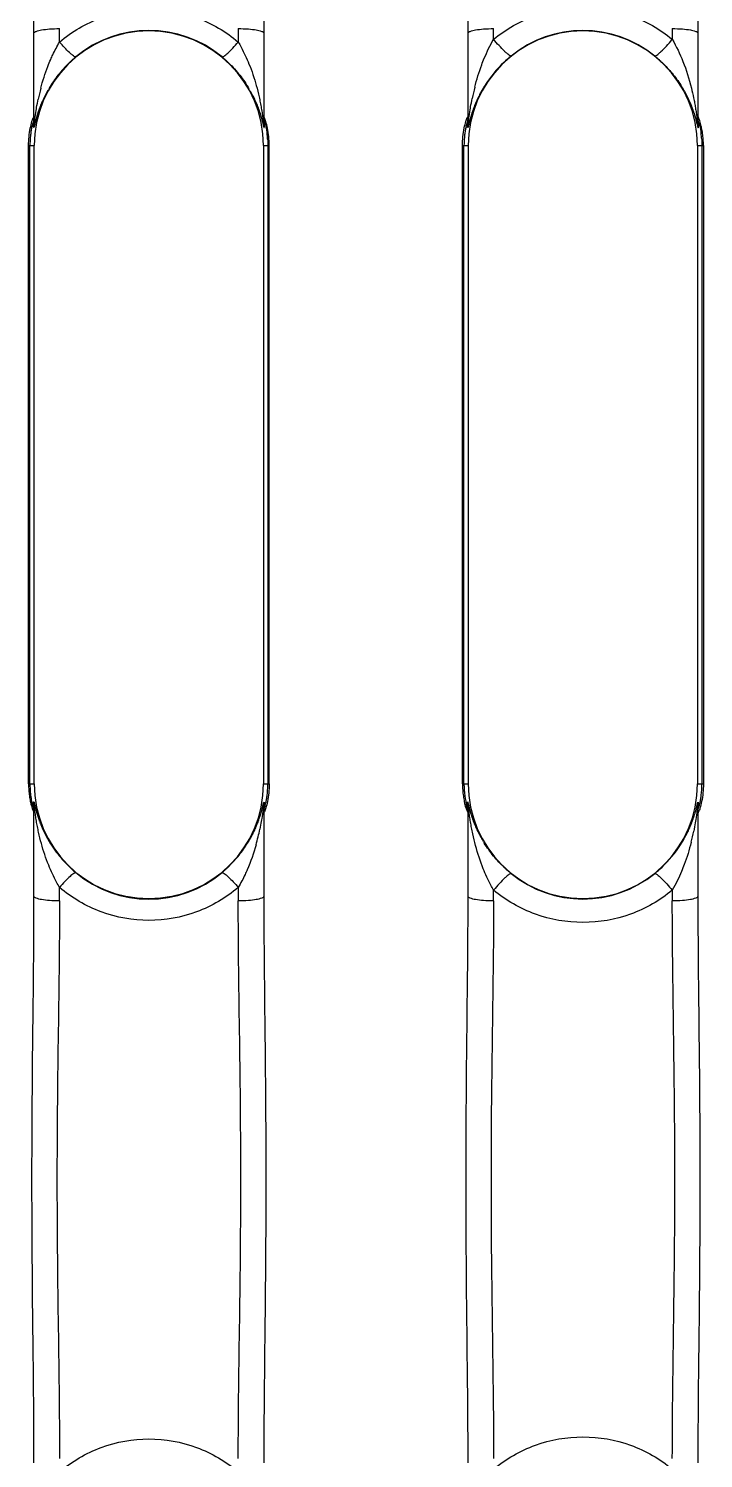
# Model space of a CAD drawing. Header units: millimetres. Extents: x 309 to 11345, y -1340 to 1318.
# Drawn here: x 10786.3 to 10812.9, y -484.8 to -428.5 of the extents above; entities that cross this region are included whole.
import ezdxf

# ---------------------------------------------------------------- set-up
doc = ezdxf.new("R2010")
doc.units = ezdxf.units.MM
doc.header["$LTSCALE"] = 16.335
doc.linetypes.add('HIDDEN', pattern=[0.2, 0.1, -0.1])
doc.layers.get('0').update_dxf_attribs({"linetype": 'CONTINUOUS'})
doc.layers.add('DEFAULT_2', color=8, linetype='HIDDEN')

msp = doc.modelspace()

# ---------------------------------------------------------------- linework, layer by layer
at = {"color": 7, "linetype": 'Continuous'}
for p, q in [((10786.552, -432.241), (10786.552, -428.691)), ((10787.558, -429.042), (10787.558, -428.512)), ((10794.596, -428.512), (10794.596, -429.042)), ((10795.602, -428.691), (10795.602, -432.241)), ((10803.646, -432.231), (10803.646, -428.691)), ((10804.651, -428.934), (10804.651, -428.512)), ((10811.69, -428.512), (10811.69, -428.934)), ((10812.695, -428.691), (10812.695, -432.231)), ((10786.339, -458.257), (10786.339, -433.119)), ((10786.339, -433.119), (10786.563, -433.119)), ((10786.391, -458.257), (10786.391, -433.119)), ((10786.563, -458.257), (10786.563, -433.119)), ((10795.59, -433.119), (10795.59, -458.257)), ((10795.59, -433.119), (10795.814, -433.119)), ((10795.762, -433.119), (10795.762, -458.257)), ((10795.814, -458.257), (10795.814, -433.119)), ((10803.427, -458.257), (10803.427, -433.119)), ((10803.427, -433.119), (10803.657, -433.119)), ((10803.485, -458.257), (10803.485, -433.119)), ((10803.657, -458.257), (10803.657, -433.119)), ((10812.684, -433.119), (10812.684, -458.257)), ((10812.684, -433.119), (10812.914, -433.119)), ((10812.855, -433.119), (10812.855, -458.257)), ((10812.914, -433.119), (10812.914, -458.257)), ((10786.339, -458.257), (10786.563, -458.257)), ((10795.59, -458.257), (10795.814, -458.257)), ((10803.427, -458.257), (10803.657, -458.257)), ((10812.684, -458.257), (10812.914, -458.257)), ((10786.552, -462.685), (10786.552, -459.135)), ((10795.602, -459.135), (10795.602, -462.685)), ((10803.646, -462.685), (10803.646, -459.145)), ((10812.695, -459.145), (10812.695, -462.685)), ((10787.558, -462.865), (10787.558, -462.334)), ((10794.596, -462.334), (10794.596, -462.865)), ((10804.651, -462.865), (10804.651, -462.442)), ((10811.69, -462.442), (10811.69, -462.865))]:
    msp.add_line(p, q, dxfattribs=at)
for centre, radius, start, end in [((10791.077, -433.119), 4.514, 0, 180), ((10791.077, -433.067), 4.486, 50.0544, 129.9457), ((10808.17, -433.119), 4.514, 0, 180), ((10808.17, -433.067), 4.481, 50.8645, 129.1355), ((10795.415, -433.122), 8.888, 165.2763, 168.1245), ((10812.987, -433.117), 9.364, 165.801, 168.5758), ((10785.61, -432.017), 0.942, 347.9554, 359.9838), ((10759.932, -433.299), 26.622, 1.9381, 2.3377), ((10785.649, -432.242), 0.903, 350.0387, 0.0836), ((10796.543, -432.017), 0.942, 180.0141, 192.0456), ((10796.505, -432.242), 0.903, 179.9144, 189.9573), ((10823.41, -433.34), 27.81, 177.9269, 178.0608), ((10820.964, -433.251), 25.363, 177.655, 177.9277), ((10802.611, -432.006), 1.035, 348.0413, 359.9855), ((10779.473, -433.296), 24.174, 2.1155, 2.5502), ((10802.653, -432.233), 0.992, 350.0929, 0.0811), ((10813.73, -432.006), 1.035, 180.0136, 191.9603), ((10813.688, -432.233), 0.992, 179.9201, 189.9059), ((10837.965, -433.338), 25.272, 177.7374, 177.8828), ((10835.785, -433.251), 23.091, 177.4423, 177.7382), ((10791.726, -433.151), 4.037, 4.0628, 7.3504), ((10808.825, -433.15), 4.031, 4.0408, 7.3098), ((10791.077, -458.257), 4.514, 180, 0), ((10808.17, -458.257), 4.514, 180, 0), ((10761.19, -458.125), 25.363, 357.655, 357.9277), ((10785.61, -459.359), 0.942, 0.0141, 12.0456), ((10758.744, -458.036), 27.81, 357.9269, 358.0608), ((10785.643, -459.136), 0.91, 0.0251, 10.0006), ((10796.505, -459.134), 0.903, 170.0415, 180.0866), ((10796.543, -459.359), 0.942, 167.9548, 179.984), ((10822.222, -458.077), 26.622, 181.9381, 182.3377), ((10780.555, -458.125), 23.091, 357.4423, 357.7382), ((10802.611, -459.37), 1.035, 0.0136, 11.9603), ((10778.376, -458.039), 25.272, 357.7374, 357.8828), ((10802.637, -459.146), 1.008, 0.0609, 9.8902), ((10813.687, -459.144), 0.992, 170.0929, 180.0812), ((10813.73, -459.37), 1.035, 168.0412, 179.986), ((10836.867, -458.08), 24.174, 182.1155, 182.5502), ((10786.775, -458.261), 8.852, 344.3403, 348.4216), ((10803.359, -458.26), 9.359, 345.7983, 348.5588), ((10791.077, -458.309), 4.486, 230.0544, 309.9456), ((10808.17, -458.309), 4.481, 230.8647, 309.1354)]:
    msp.add_arc(centre, radius, start, end, dxfattribs=at)
for points, knots in [([(10786.552, -428.691), (10786.552, -426.837), (10786.501, -423.118), (10786.458, -417.534), (10786.501, -411.95), (10786.552, -408.231), (10786.552, -406.377)], [0, 0, 0, 0, 0.249324, 0.499998, 0.750687, 1, 1, 1, 1]), ([(10795.602, -406.377), (10795.602, -408.231), (10795.652, -411.95), (10795.696, -417.534), (10795.652, -423.118), (10795.602, -426.837), (10795.602, -428.691)], [0, 0, 0, 0, 0.249325, 0.5, 0.750675, 1, 1, 1, 1]), ([(10803.646, -428.691), (10803.646, -426.837), (10803.595, -423.118), (10803.551, -417.534), (10803.595, -411.95), (10803.646, -408.231), (10803.646, -406.377)], [0, 0, 0, 0, 0.249324, 0.499998, 0.750687, 1, 1, 1, 1]), ([(10812.695, -406.377), (10812.695, -408.231), (10812.746, -411.95), (10812.79, -417.534), (10812.746, -423.118), (10812.695, -426.837), (10812.695, -428.691)], [0, 0, 0, 0, 0.249311, 0.500002, 0.750674, 1, 1, 1, 1]), ([(10787.558, -429.042), (10788.041, -428.631), (10789.162, -427.973), (10791.077, -427.631), (10792.992, -427.973), (10794.113, -428.631), (10794.596, -429.042)], [0, 0, 0, 0, 0.249583, 0.500006, 0.750428, 1, 1, 1, 1]), ([(10804.651, -428.934), (10805.138, -428.532), (10806.262, -427.887), (10808.17, -427.552), (10810.079, -427.887), (10811.203, -428.532), (10811.69, -428.934)], [0, 0, 0, 0, 0.249605, 0.500006, 0.750405, 1, 1, 1, 1]), ([(10786.552, -428.691), (10786.552, -428.655), (10786.682, -428.596), (10786.87, -428.557), (10787.189, -428.519), (10787.424, -428.512), (10787.558, -428.512)], [0, 0, 0, 0, 0.105188, 0.315079, 0.615705, 1, 1, 1, 1]), ([(10787.211, -429.723), (10787.238, -429.664), (10787.343, -429.432), (10787.461, -429.205), (10787.558, -429.042)], [0, 0, 0, 0, 0.255268, 1, 1, 1, 1]), ([(10788.197, -429.628), (10788.185, -429.631), (10788.152, -429.617), (10788.1, -429.585), (10788.029, -429.529), (10787.909, -429.422), (10787.749, -429.258), (10787.622, -429.116), (10787.558, -429.042)], [0, 0, 0, 0, 0.039768, 0.112527, 0.216205, 0.346579, 0.66369, 1, 1, 1, 1]), ([(10793.957, -429.628), (10793.967, -429.631), (10793.996, -429.62), (10794.073, -429.574), (10794.208, -429.457), (10794.392, -429.271), (10794.527, -429.122), (10794.596, -429.042)], [0, 0, 0, 0, 0.034741, 0.098258, 0.315024, 0.636274, 1, 1, 1, 1]), ([(10794.596, -428.512), (10794.73, -428.512), (10794.964, -428.519), (10795.284, -428.557), (10795.472, -428.596), (10795.601, -428.655), (10795.602, -428.691)], [0, 0, 0, 0, 0.384295, 0.684921, 0.894812, 1, 1, 1, 1]), ([(10794.596, -429.042), (10794.636, -429.109), (10794.793, -429.389), (10794.928, -429.681), (10795.019, -429.906)], [0, 0, 0, 0, 0.243245, 1, 1, 1, 1]), ([(10803.646, -428.691), (10803.646, -428.655), (10803.776, -428.596), (10803.963, -428.557), (10804.283, -428.519), (10804.518, -428.512), (10804.651, -428.512)], [0, 0, 0, 0, 0.105188, 0.315079, 0.615705, 1, 1, 1, 1]), ([(10804.182, -429.941), (10804.215, -429.852), (10804.351, -429.507), (10804.514, -429.173), (10804.651, -428.934)], [0, 0, 0, 0, 0.256404, 1, 1, 1, 1]), ([(10805.342, -429.591), (10805.33, -429.594), (10805.294, -429.578), (10805.239, -429.542), (10805.162, -429.479), (10805.033, -429.36), (10804.86, -429.176), (10804.721, -429.018), (10804.651, -428.934)], [0, 0, 0, 0, 0.038918, 0.110646, 0.213333, 0.343087, 0.66087, 1, 1, 1, 1]), ([(10810.999, -429.591), (10811.009, -429.594), (10811.041, -429.581), (10811.092, -429.549), (10811.163, -429.493), (10811.29, -429.377), (10811.469, -429.189), (10811.614, -429.024), (10811.69, -428.934)], [0, 0, 0, 0, 0.034384, 0.097734, 0.191301, 0.314583, 0.635993, 1, 1, 1, 1]), ([(10811.69, -428.512), (10811.823, -428.512), (10812.058, -428.519), (10812.377, -428.557), (10812.565, -428.596), (10812.695, -428.655), (10812.695, -428.691)], [0, 0, 0, 0, 0.384295, 0.684921, 0.894812, 1, 1, 1, 1]), ([(10805.342, -429.591), (10805.242, -429.671), (10804.862, -430.007), (10804.534, -430.401), (10804.329, -430.719)], [0, 0, 0, 0, 0.252974, 1, 1, 1, 1]), ([(10786.819, -430.863), (10786.896, -430.571), (10787.018, -430.186), (10787.172, -429.814), (10787.211, -429.723)], [0, 0, 0, 0, 0.752194, 1, 1, 1, 1]), ([(10795.305, -430.752), (10795.346, -430.9), (10795.402, -431.124), (10795.464, -431.424), (10795.505, -431.646), (10795.54, -431.866), (10795.563, -432.037), (10795.583, -432.174), (10795.586, -432.223), (10795.601, -432.287), (10795.602, -432.251), (10795.602, -432.241)], [0, 0, 0, 0, 0.292464, 0.43817, 0.581836, 0.721916, 0.857656, 0.920666, 0.965942, 0.980761, 1, 1, 1, 1]), ([(10786.552, -432.241), (10786.552, -432.352), (10786.616, -431.825), (10786.652, -431.63), (10786.695, -431.397), (10786.717, -431.293)], [0, 0, 0, 0, 0.347121, 0.668336, 1, 1, 1, 1]), ([(10803.646, -432.232), (10803.646, -432.344), (10803.708, -431.807), (10803.744, -431.609), (10803.786, -431.37), (10803.808, -431.263)], [0, 0, 0, 0, 0.34385, 0.666576, 1, 1, 1, 1]), ([(10812.44, -430.853), (10812.472, -430.982), (10812.516, -431.176), (10812.567, -431.436), (10812.601, -431.631), (10812.631, -431.828), (10812.653, -431.985), (10812.67, -432.122), (10812.678, -432.18), (10812.692, -432.3), (10812.695, -432.244), (10812.695, -432.231)], [0, 0, 0, 0, 0.269433, 0.403924, 0.538166, 0.671965, 0.804684, 0.869898, 0.931992, 0.974014, 1, 1, 1, 1]), ([(10786.339, -433.119), (10786.339, -432.888), (10786.369, -432.567), (10786.458, -432.207), (10786.502, -432.074), (10786.524, -432.027)], [0, 0, 0, 0, 0.624992, 0.858526, 1, 1, 1, 1]), ([(10786.531, -432.213), (10786.531, -432.208), (10786.529, -432.19), (10786.503, -432.228), (10786.494, -432.278), (10786.462, -432.388), (10786.438, -432.529), (10786.423, -432.637), (10786.416, -432.695)], [0, 0, 0, 0, 0.031586, 0.058655, 0.179649, 0.387453, 0.666809, 1, 1, 1, 1]), ([(10786.524, -432.027), (10786.53, -432.016), (10786.544, -431.979), (10786.552, -432.01), (10786.552, -432.017)], [0, 0, 0, 0, 0.626438, 1, 1, 1, 1]), ([(10795.629, -432.027), (10795.624, -432.016), (10795.61, -431.979), (10795.602, -432.01), (10795.602, -432.017)], [0, 0, 0, 0, 0.628048, 1, 1, 1, 1]), ([(10795.622, -432.213), (10795.623, -432.208), (10795.624, -432.191), (10795.649, -432.22), (10795.656, -432.267), (10795.686, -432.361), (10795.708, -432.486), (10795.723, -432.582), (10795.73, -432.634)], [0, 0, 0, 0, 0.034845, 0.059758, 0.176762, 0.382078, 0.661724, 1, 1, 1, 1]), ([(10795.814, -433.119), (10795.814, -432.888), (10795.785, -432.568), (10795.695, -432.208), (10795.652, -432.075), (10795.629, -432.027)], [0, 0, 0, 0, 0.624591, 0.858263, 1, 1, 1, 1]), ([(10803.427, -433.119), (10803.427, -432.886), (10803.457, -432.563), (10803.549, -432.2), (10803.594, -432.066), (10803.617, -432.018)], [0, 0, 0, 0, 0.624758, 0.85802, 1, 1, 1, 1]), ([(10803.623, -432.221), (10803.623, -432.215), (10803.62, -432.198), (10803.595, -432.236), (10803.586, -432.286), (10803.555, -432.395), (10803.532, -432.533), (10803.517, -432.64), (10803.51, -432.697)], [0, 0, 0, 0, 0.030803, 0.058491, 0.180435, 0.388705, 0.667761, 1, 1, 1, 1]), ([(10803.617, -432.018), (10803.622, -432.007), (10803.636, -431.969), (10803.646, -431.999), (10803.646, -432.007)], [0, 0, 0, 0, 0.641827, 1, 1, 1, 1]), ([(10812.914, -433.119), (10812.914, -433.037), (10812.908, -432.875), (10812.886, -432.649), (10812.844, -432.422), (10812.816, -432.271), (10812.695, -431.919), (10812.695, -432.007)], [0, 0, 0, 0, 0.215172, 0.421412, 0.609621, 0.770699, 1, 1, 1, 1]), ([(10812.718, -432.221), (10812.718, -432.215), (10812.719, -432.199), (10812.744, -432.229), (10812.751, -432.274), (10812.78, -432.368), (10812.802, -432.491), (10812.817, -432.585), (10812.823, -432.637)], [0, 0, 0, 0, 0.034043, 0.059513, 0.177445, 0.383241, 0.662653, 1, 1, 1, 1]), ([(10786.416, -432.695), (10786.412, -432.729), (10786.398, -432.87), (10786.391, -433.012), (10786.391, -433.119)], [0, 0, 0, 0, 0.240867, 1, 1, 1, 1]), ([(10803.51, -432.697), (10803.506, -432.731), (10803.492, -432.871), (10803.485, -433.012), (10803.485, -433.119)], [0, 0, 0, 0, 0.240834, 1, 1, 1, 1]), ([(10786.339, -458.257), (10786.339, -458.338), (10786.345, -458.499), (10786.366, -458.722), (10786.407, -458.948), (10786.434, -459.097), (10786.552, -459.446), (10786.552, -459.359)], [0, 0, 0, 0, 0.21499, 0.42121, 0.609642, 0.77114, 1, 1, 1, 1]), ([(10786.391, -458.257), (10786.391, -458.369), (10786.4, -458.534), (10786.423, -458.744), (10786.443, -458.882), (10786.466, -458.997), (10786.487, -459.09), (10786.508, -459.141), (10786.517, -459.177), (10786.525, -459.179)], [0, 0, 0, 0, 0.358861, 0.52633, 0.677356, 0.80557, 0.905304, 0.971566, 1, 1, 1, 1]), ([(10795.814, -458.257), (10795.814, -458.49), (10795.784, -458.812), (10795.694, -459.172), (10795.651, -459.305), (10795.628, -459.352)], [0, 0, 0, 0, 0.626809, 0.860208, 1, 1, 1, 1]), ([(10795.737, -458.682), (10795.741, -458.648), (10795.755, -458.506), (10795.762, -458.365), (10795.762, -458.257)], [0, 0, 0, 0, 0.240833, 1, 1, 1, 1]), ([(10803.427, -458.257), (10803.427, -458.339), (10803.433, -458.501), (10803.455, -458.727), (10803.497, -458.955), (10803.524, -459.105), (10803.646, -459.457), (10803.646, -459.37)], [0, 0, 0, 0, 0.215053, 0.421757, 0.609813, 0.770749, 1, 1, 1, 1]), ([(10803.485, -458.257), (10803.485, -458.319), (10803.491, -458.451), (10803.503, -458.693), (10803.615, -459.336), (10803.623, -459.156)], [0, 0, 0, 0, 0.205311, 0.405114, 1, 1, 1, 1]), ([(10812.914, -458.257), (10812.914, -458.491), (10812.883, -458.814), (10812.791, -459.177), (10812.747, -459.31), (10812.724, -459.358)], [0, 0, 0, 0, 0.625051, 0.858243, 1, 1, 1, 1]), ([(10812.831, -458.678), (10812.834, -458.644), (10812.848, -458.504), (10812.855, -458.364), (10812.855, -458.257)], [0, 0, 0, 0, 0.240886, 1, 1, 1, 1]), ([(10795.622, -459.163), (10795.623, -459.168), (10795.625, -459.186), (10795.651, -459.148), (10795.66, -459.098), (10795.692, -458.988), (10795.715, -458.848), (10795.731, -458.74), (10795.737, -458.682)], [0, 0, 0, 0, 0.031532, 0.058615, 0.179548, 0.387286, 0.666665, 1, 1, 1, 1]), ([(10812.718, -459.156), (10812.718, -459.161), (10812.72, -459.178), (10812.746, -459.14), (10812.755, -459.09), (10812.786, -458.981), (10812.809, -458.842), (10812.824, -458.736), (10812.831, -458.678)], [0, 0, 0, 0, 0.030725, 0.05846, 0.180454, 0.388744, 0.667802, 1, 1, 1, 1]), ([(10786.844, -460.605), (10786.803, -460.458), (10786.749, -460.237), (10786.687, -459.94), (10786.647, -459.721), (10786.612, -459.504), (10786.59, -459.334), (10786.571, -459.2), (10786.567, -459.152), (10786.552, -459.089), (10786.552, -459.125), (10786.552, -459.135)], [0, 0, 0, 0, 0.292745, 0.438531, 0.582185, 0.722214, 0.857925, 0.920652, 0.965542, 0.980282, 1, 1, 1, 1]), ([(10795.602, -459.135), (10795.602, -459.031), (10795.541, -459.529), (10795.507, -459.714), (10795.466, -459.938), (10795.446, -460.038)], [0, 0, 0, 0, 0.341301, 0.66521, 1, 1, 1, 1]), ([(10795.628, -459.352), (10795.623, -459.362), (10795.609, -459.397), (10795.602, -459.367), (10795.602, -459.359)], [0, 0, 0, 0, 0.611254, 1, 1, 1, 1]), ([(10803.942, -460.686), (10803.901, -460.532), (10803.845, -460.299), (10803.782, -459.988), (10803.742, -459.759), (10803.706, -459.531), (10803.684, -459.353), (10803.664, -459.211), (10803.661, -459.16), (10803.645, -459.095), (10803.646, -459.134), (10803.646, -459.145)], [0, 0, 0, 0, 0.292118, 0.43776, 0.581279, 0.721057, 0.856797, 0.920099, 0.965443, 0.979589, 1, 1, 1, 1]), ([(10812.695, -459.145), (10812.695, -459.032), (10812.632, -459.57), (10812.596, -459.77), (10812.554, -460.009), (10812.532, -460.117)], [0, 0, 0, 0, 0.344427, 0.666857, 1, 1, 1, 1]), ([(10812.724, -459.358), (10812.718, -459.37), (10812.705, -459.408), (10812.695, -459.377), (10812.695, -459.37)], [0, 0, 0, 0, 0.639552, 1, 1, 1, 1]), ([(10810.999, -461.785), (10811.098, -461.705), (10811.478, -461.37), (10811.806, -460.975), (10812.012, -460.658)], [0, 0, 0, 0, 0.252968, 1, 1, 1, 1]), ([(10787.558, -462.334), (10787.517, -462.266), (10787.359, -461.983), (10787.222, -461.688), (10787.13, -461.46)], [0, 0, 0, 0, 0.243206, 1, 1, 1, 1]), ([(10794.949, -461.638), (10794.922, -461.699), (10794.815, -461.936), (10794.694, -462.167), (10794.596, -462.334)], [0, 0, 0, 0, 0.255328, 1, 1, 1, 1]), ([(10804.651, -462.442), (10804.613, -462.376), (10804.463, -462.102), (10804.332, -461.817), (10804.244, -461.598)], [0, 0, 0, 0, 0.242865, 1, 1, 1, 1]), ([(10812.159, -461.435), (10812.126, -461.524), (10811.989, -461.869), (10811.827, -462.203), (10811.69, -462.442)], [0, 0, 0, 0, 0.256402, 1, 1, 1, 1]), ([(10788.197, -461.748), (10788.187, -461.745), (10788.157, -461.756), (10788.08, -461.802), (10787.946, -461.919), (10787.761, -462.106), (10787.627, -462.254), (10787.558, -462.334)], [0, 0, 0, 0, 0.034741, 0.098259, 0.315025, 0.636274, 1, 1, 1, 1]), ([(10793.957, -461.748), (10793.968, -461.745), (10794.002, -461.759), (10794.053, -461.791), (10794.125, -461.848), (10794.244, -461.955), (10794.404, -462.119), (10794.532, -462.26), (10794.596, -462.334)], [0, 0, 0, 0, 0.039768, 0.112527, 0.216204, 0.346578, 0.663689, 1, 1, 1, 1]), ([(10805.342, -461.785), (10805.331, -461.783), (10805.299, -461.795), (10805.249, -461.827), (10805.178, -461.883), (10805.05, -461.999), (10804.871, -462.188), (10804.726, -462.353), (10804.651, -462.442)], [0, 0, 0, 0, 0.034384, 0.097734, 0.191301, 0.314583, 0.635993, 1, 1, 1, 1]), ([(10810.999, -461.785), (10811.011, -461.782), (10811.047, -461.798), (10811.102, -461.835), (10811.178, -461.897), (10811.307, -462.017), (10811.481, -462.2), (10811.62, -462.359), (10811.69, -462.442)], [0, 0, 0, 0, 0.038918, 0.110645, 0.213333, 0.343086, 0.66087, 1, 1, 1, 1]), ([(10786.552, -484.999), (10786.552, -483.145), (10786.501, -479.426), (10786.458, -473.842), (10786.501, -468.258), (10786.552, -464.539), (10786.552, -462.685)], [0, 0, 0, 0, 0.249324, 0.499998, 0.750687, 1, 1, 1, 1]), ([(10787.558, -462.865), (10787.424, -462.865), (10787.189, -462.858), (10786.87, -462.82), (10786.682, -462.78), (10786.552, -462.721), (10786.552, -462.685)], [0, 0, 0, 0, 0.384296, 0.684921, 0.894812, 1, 1, 1, 1]), ([(10794.596, -462.334), (10794.113, -462.745), (10792.992, -463.404), (10791.077, -463.746), (10789.162, -463.404), (10788.041, -462.745), (10787.558, -462.334)], [0, 0, 0, 0, 0.249583, 0.500006, 0.750427, 1, 1, 1, 1]), ([(10795.602, -462.685), (10795.601, -462.721), (10795.472, -462.78), (10795.284, -462.82), (10794.964, -462.858), (10794.73, -462.865), (10794.596, -462.865)], [0, 0, 0, 0, 0.105188, 0.315079, 0.615704, 1, 1, 1, 1]), ([(10795.602, -462.685), (10795.602, -464.539), (10795.652, -468.258), (10795.696, -473.842), (10795.652, -479.426), (10795.602, -483.145), (10795.602, -484.999)], [0, 0, 0, 0, 0.249325, 0.5, 0.750675, 1, 1, 1, 1]), ([(10803.646, -484.999), (10803.646, -483.145), (10803.595, -479.426), (10803.551, -473.842), (10803.595, -468.258), (10803.646, -464.539), (10803.646, -462.685)], [0, 0, 0, 0, 0.249324, 0.499998, 0.750687, 1, 1, 1, 1]), ([(10804.651, -462.865), (10804.518, -462.865), (10804.283, -462.858), (10803.963, -462.82), (10803.776, -462.78), (10803.646, -462.721), (10803.646, -462.685)], [0, 0, 0, 0, 0.384296, 0.684921, 0.894812, 1, 1, 1, 1]), ([(10811.69, -462.442), (10811.203, -462.845), (10810.079, -463.49), (10808.17, -463.824), (10806.262, -463.49), (10805.138, -462.845), (10804.651, -462.442)], [0, 0, 0, 0, 0.249605, 0.500006, 0.750405, 1, 1, 1, 1]), ([(10812.695, -462.685), (10812.695, -462.721), (10812.565, -462.78), (10812.377, -462.82), (10812.058, -462.858), (10811.823, -462.865), (10811.69, -462.865)], [0, 0, 0, 0, 0.105188, 0.315079, 0.615704, 1, 1, 1, 1]), ([(10812.695, -462.685), (10812.695, -464.539), (10812.746, -468.258), (10812.79, -473.842), (10812.746, -479.426), (10812.695, -483.145), (10812.695, -484.999)], [0, 0, 0, 0, 0.249311, 0.500002, 0.750674, 1, 1, 1, 1]), ([(10787.558, -462.865), (10787.558, -464.688), (10787.494, -468.347), (10787.437, -473.842), (10787.494, -479.338), (10787.558, -482.996), (10787.558, -484.82)], [0, 0, 0, 0, 0.249107, 0.499999, 0.750892, 1, 1, 1, 1]), ([(10794.596, -484.82), (10794.596, -482.996), (10794.659, -479.338), (10794.717, -473.842), (10794.659, -468.347), (10794.596, -464.688), (10794.596, -462.865)], [0, 0, 0, 0, 0.249108, 0.5, 0.750892, 1, 1, 1, 1]), ([(10804.651, -462.865), (10804.651, -464.688), (10804.588, -468.347), (10804.53, -473.842), (10804.588, -479.338), (10804.651, -482.996), (10804.651, -484.82)], [0, 0, 0, 0, 0.249107, 0.499999, 0.750892, 1, 1, 1, 1]), ([(10811.69, -484.82), (10811.69, -482.996), (10811.753, -479.338), (10811.81, -473.842), (10811.753, -468.347), (10811.689, -464.688), (10811.69, -462.865)], [0, 0, 0, 0, 0.249108, 0.5, 0.750892, 1, 1, 1, 1]), ([(10787.558, -485.35), (10788.041, -484.939), (10789.162, -484.281), (10791.077, -483.939), (10792.992, -484.281), (10794.113, -484.939), (10794.596, -485.35)], [0, 0, 0, 0, 0.249583, 0.500006, 0.750428, 1, 1, 1, 1]), ([(10804.651, -485.242), (10805.138, -484.84), (10806.262, -484.195), (10808.17, -483.86), (10810.079, -484.195), (10811.203, -484.84), (10811.69, -485.242)], [0, 0, 0, 0, 0.249605, 0.500006, 0.750405, 1, 1, 1, 1])]:
    msp.add_open_spline(points, degree=3, knots=knots, dxfattribs=at)
for points in [[(10811.69, -428.934), (10811.85, -429.213), (10811.988, -429.505), (10812.106, -429.804)], [(10795.019, -429.906), (10795.131, -430.182), (10795.225, -430.465), (10795.305, -430.752)], [(10803.908, -430.82), (10803.984, -430.523), (10804.074, -430.228), (10804.182, -429.941)], [(10812.106, -429.804), (10812.241, -430.145), (10812.352, -430.497), (10812.44, -430.853)], [(10795.753, -432.865), (10795.759, -432.949), (10795.762, -433.034), (10795.762, -433.119)], [(10812.846, -432.865), (10812.852, -432.95), (10812.855, -433.035), (10812.855, -433.119)], [(10812.432, -460.556), (10812.357, -460.854), (10812.266, -461.148), (10812.159, -461.435)], [(10787.13, -461.46), (10787.018, -461.181), (10786.923, -460.895), (10786.844, -460.605)], [(10795.297, -460.65), (10795.203, -460.986), (10795.088, -461.318), (10794.949, -461.638)], [(10804.244, -461.598), (10804.125, -461.3), (10804.026, -460.995), (10803.942, -460.686)]]:
    msp.add_open_spline(points, degree=3, dxfattribs=at)
at = {"layer": 'DEFAULT_2', "color": 8, "linetype": 'HIDDEN'}
for centre, radius, start, end in [((10808.33, -433.304), 4.763, 147.1371, 150.6185), ((10808.015, -433.301), 4.759, 29.1846, 32.6176), ((10791.23, -458.082), 4.755, 204.0048, 212.4641), ((10790.917, -458.079), 4.762, 328.2044, 331.7318), ((10808.323, -458.077), 4.755, 206.8392, 210.8929), ((10808.011, -458.073), 4.763, 327.1309, 330.6067), ((10791.292, -458.041), 4.83, 212.4893, 230.1393)]:
    msp.add_arc(centre, radius, start, end, dxfattribs=at)
for points, knots in [([(10788.197, -429.628), (10788.086, -429.72), (10787.666, -430.105), (10787.314, -430.563), (10787.103, -430.931)], [0, 0, 0, 0, 0.253785, 1, 1, 1, 1]), ([(10793.957, -429.628), (10794.07, -429.722), (10794.496, -430.113), (10794.852, -430.58), (10795.064, -430.956)], [0, 0, 0, 0, 0.253926, 1, 1, 1, 1]), ([(10810.999, -429.591), (10811.099, -429.673), (10811.485, -430.012), (10811.816, -430.413), (10812.023, -430.736)], [0, 0, 0, 0, 0.252717, 1, 1, 1, 1]), ([(10787.103, -430.931), (10787.022, -431.072), (10786.913, -431.288), (10786.79, -431.586), (10786.713, -431.798), (10786.643, -432.037), (10786.607, -432.154), (10786.543, -432.458), (10786.538, -432.398)], [0, 0, 0, 0, 0.309559, 0.460721, 0.608778, 0.752223, 0.886482, 1, 1, 1, 1]), ([(10795.064, -430.956), (10795.143, -431.096), (10795.285, -431.382), (10795.42, -431.73), (10795.514, -432.046), (10795.546, -432.16), (10795.613, -432.456), (10795.615, -432.398)], [0, 0, 0, 0, 0.310273, 0.61011, 0.753563, 0.888323, 1, 1, 1, 1]), ([(10804.179, -430.967), (10804.109, -431.091), (10803.982, -431.343), (10803.829, -431.727), (10803.734, -432.042), (10803.676, -432.266), (10803.656, -432.364), (10803.643, -432.403)], [0, 0, 0, 0, 0.278546, 0.548723, 0.805103, 0.919661, 1, 1, 1, 1]), ([(10812.169, -430.981), (10812.247, -431.12), (10812.382, -431.386), (10812.559, -431.88), (10812.609, -432.036), (10812.708, -432.457), (10812.71, -432.403)], [0, 0, 0, 0, 0.313687, 0.616206, 0.894524, 1, 1, 1, 1]), ([(10786.538, -458.978), (10786.538, -458.973), (10786.539, -458.957), (10786.555, -458.983), (10786.558, -459.011), (10786.574, -459.066), (10786.588, -459.13), (10786.607, -459.203), (10786.626, -459.279), (10786.671, -459.441), (10786.75, -459.691), (10786.838, -459.908), (10786.886, -460.017)], [0, 0, 0, 0, 0.012979, 0.022308, 0.053739, 0.104199, 0.165791, 0.232669, 0.303205, 0.376293, 0.682255, 1, 1, 1, 1]), ([(10795.112, -460.334), (10795.235, -460.105), (10795.389, -459.753), (10795.514, -459.334), (10795.568, -459.122), (10795.588, -459.027), (10795.601, -458.988)], [0, 0, 0, 0, 0.542831, 0.797747, 0.913384, 1, 1, 1, 1]), ([(10804.08, -460.224), (10804.016, -460.097), (10803.906, -459.858), (10803.755, -459.417), (10803.723, -459.283), (10803.633, -458.932), (10803.631, -458.973)], [0, 0, 0, 0, 0.319038, 0.626564, 0.906686, 1, 1, 1, 1]), ([(10812.161, -460.41), (10812.231, -460.286), (10812.358, -460.035), (10812.511, -459.651), (10812.606, -459.336), (10812.664, -459.112), (10812.684, -459.013), (10812.697, -458.974)], [0, 0, 0, 0, 0.278231, 0.548124, 0.804319, 0.919028, 1, 1, 1, 1]), ([(10793.957, -461.748), (10794.057, -461.665), (10794.437, -461.32), (10794.763, -460.914), (10794.965, -460.588)], [0, 0, 0, 0, 0.25291, 1, 1, 1, 1]), ([(10805.342, -461.785), (10805.231, -461.696), (10804.812, -461.323), (10804.457, -460.877), (10804.242, -460.518)], [0, 0, 0, 0, 0.253738, 1, 1, 1, 1])]:
    msp.add_open_spline(points, degree=3, knots=knots, dxfattribs=at)

doc.saveas('drawing.dxf')
